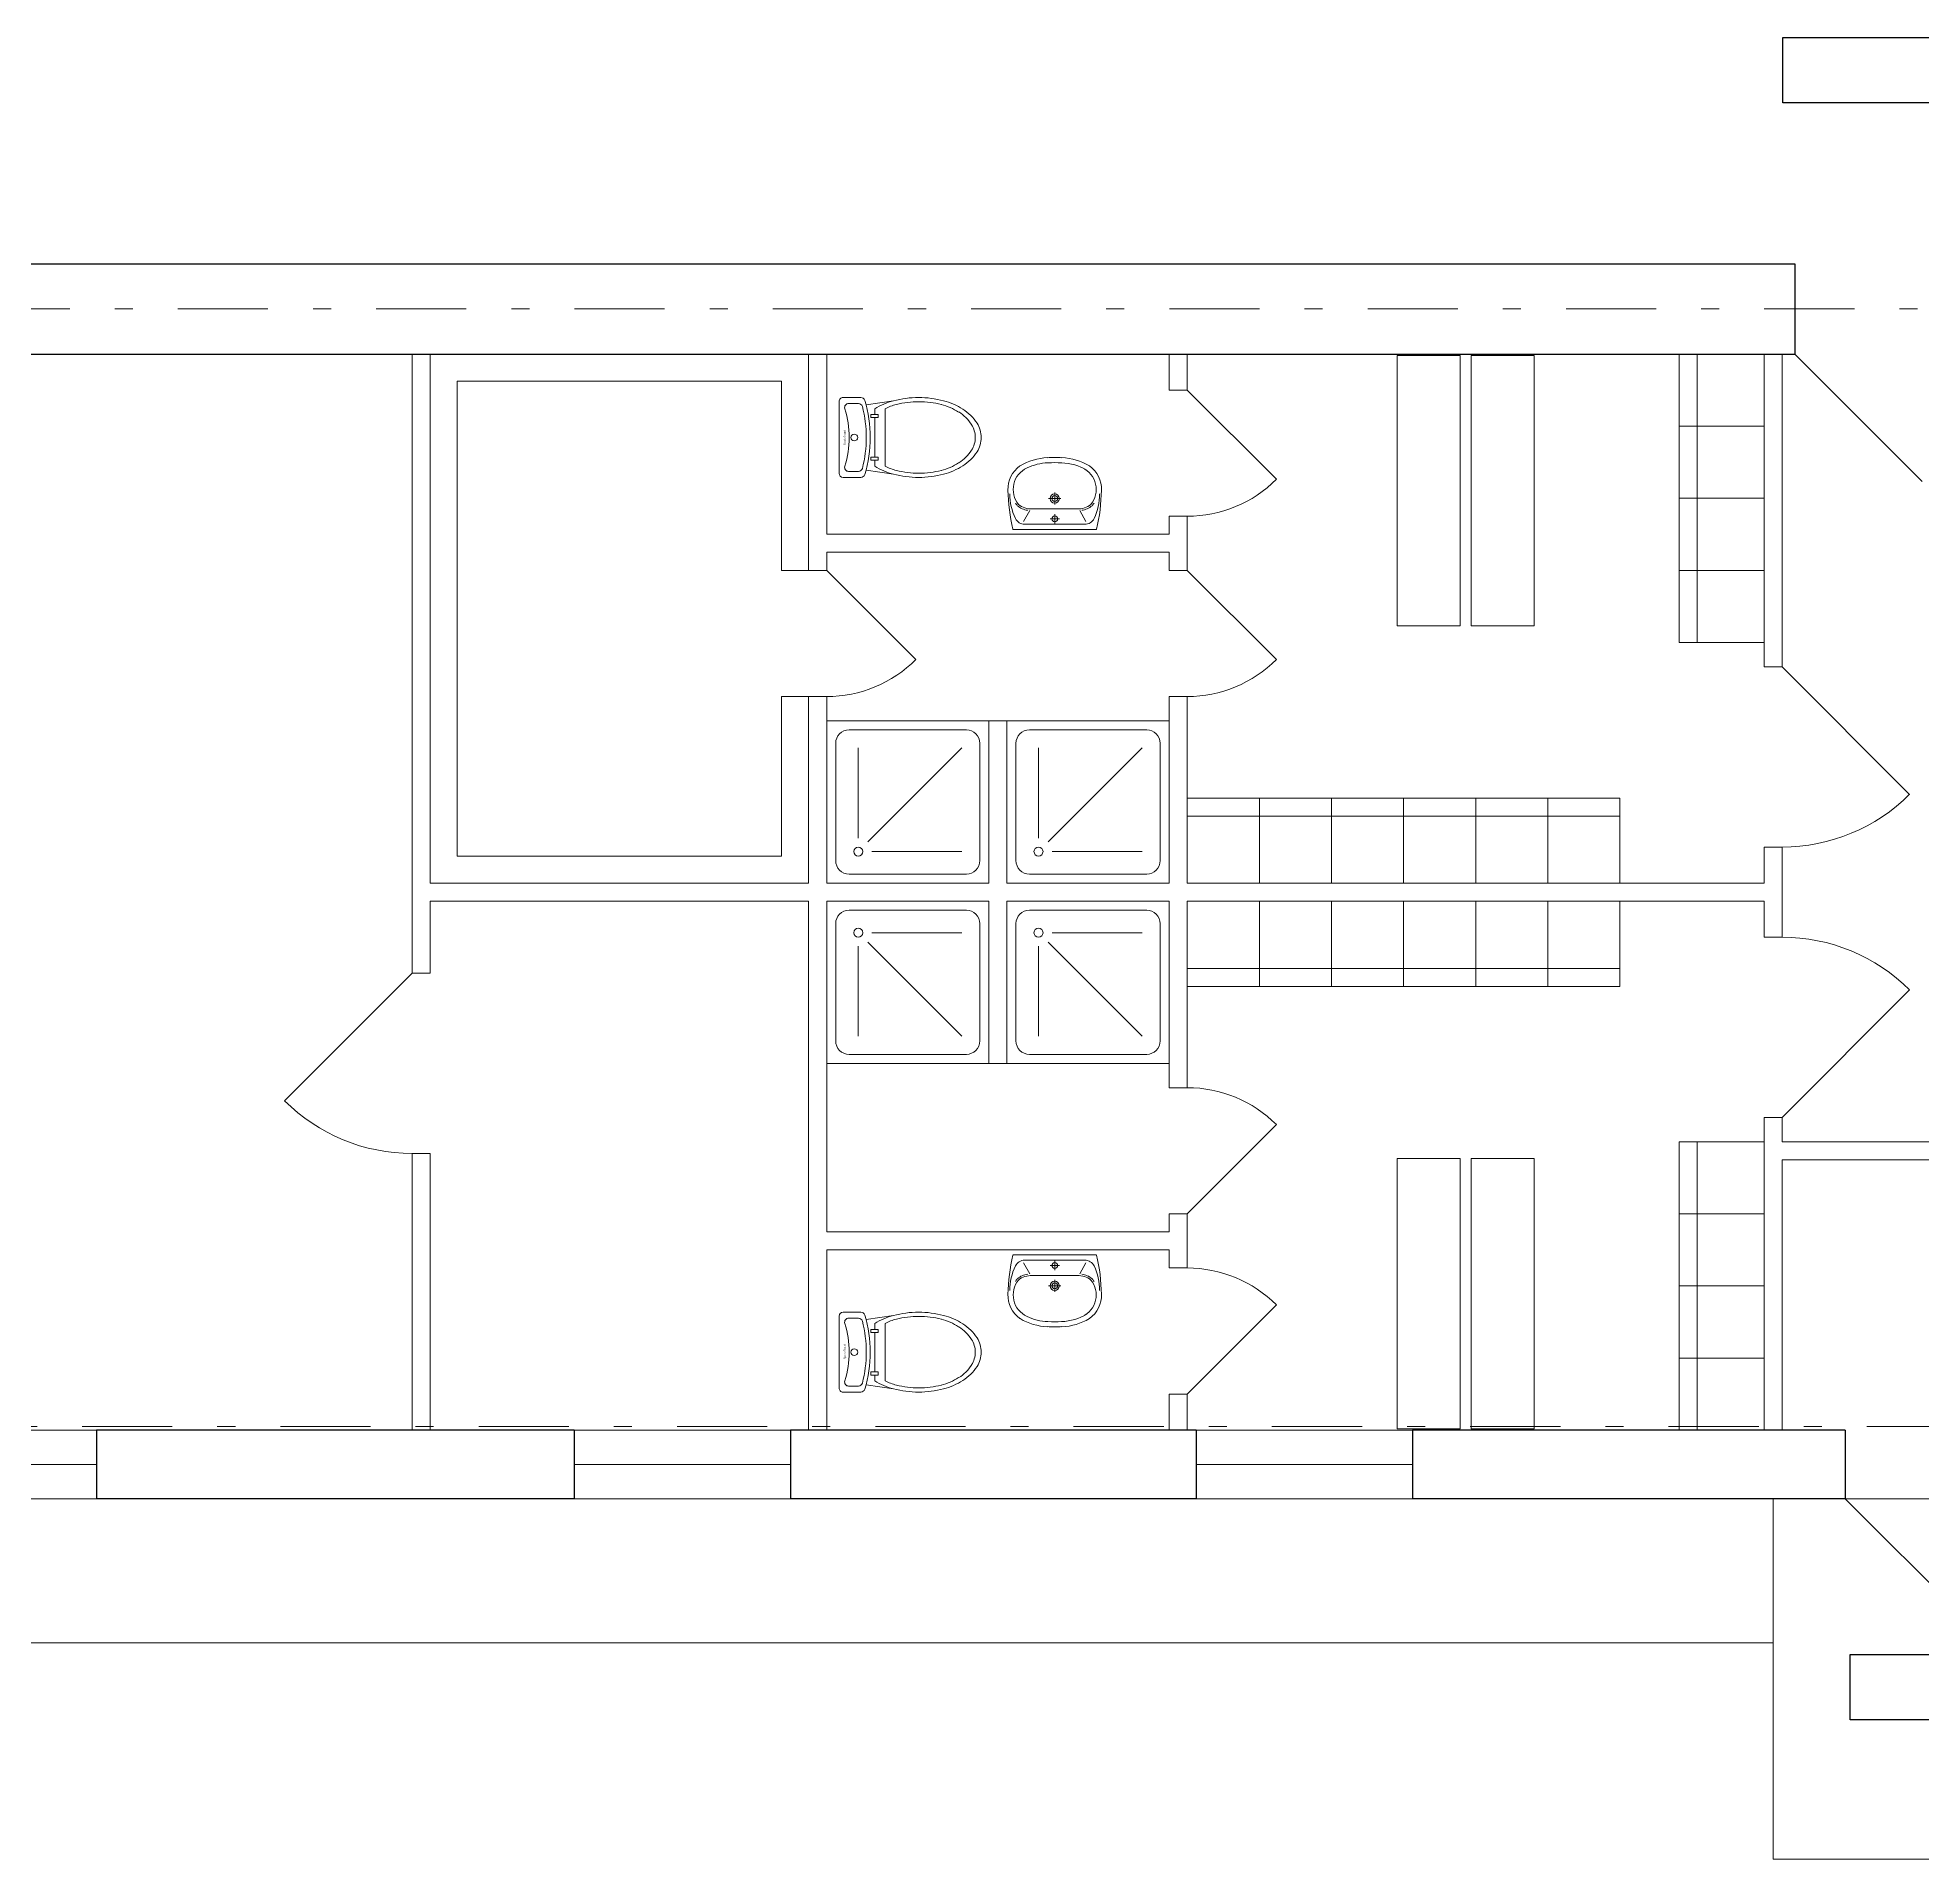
# Model space of a CAD drawing. Header units: metres. Extents: x 2 to 61, y 1.8 to 27.9.
# Drawn here: x 18.28 to 28.73, y 3.72 to 13.82 of the extents above; entities that cross this region are included whole.
import ezdxf

# ---------------------------------------------------------------- set-up
doc = ezdxf.new("R2010")
doc.units = ezdxf.units.M
doc.header["$MEASUREMENT"] = 0
doc.linetypes.add('( Dashdot )', pattern=[1.001, 0.5, -0.25, 0.001, -0.25])
doc.styles.get("Standard").update_dxf_attribs({"font": 'CS_Gost2304.shx'})

# ---------------------------------------------------------------- blocks, each defined once
blk = doc.blocks.new('DUSH4_1')
at = {"color": 252, "linetype": 'Continuous', "lineweight": 13}
for p, q in [((90, 90), (0, 90)), ((0, 90), (0, 0)), ((12.5, 85), (77.5, 85)), ((90, 0), (90, 90)), ((5, 12.5), (5, 77.5)), ((17.5, 25), (17.5, 75)), ((22.8, 22.8), (75, 75)), ((85, 12.5), (85, 77.5)), ((25, 17.5), (75, 17.5)), ((0, 0), (90, 0)), ((12.5, 5), (77.5, 5))]:
    blk.add_line(p, q, dxfattribs=at)
for centre, radius, start, end in [((12.5, 77.5), 7.5, 90, 180), ((77.5, 77.5), 7.5, 0, 90), ((12.5, 12.5), 7.5, 180, 270), ((17.5, 17.5), 2.5, 0, 360), ((77.5, 12.5), 7.5, 270, 0)]:
    blk.add_arc(centre, radius, start, end, dxfattribs=at)
blk = doc.blocks.new('ун3_2')
at = {"color": 252, "linetype": 'Continuous', "lineweight": 13}
for p, q in [((-0.239, 0.354), (-0.212, 0.175)), ((0.187, 0.299), (-0.187, 0.299)), ((0.239, 0.354), (0.212, 0.175)), ((-0.26, 0.026), (-0.26, 0.142)), ((-0.221, 0.062), (-0.221, 0.126)), ((-0.148, 0.232), (-0.187, 0.232)), ((0.129, 0.232), (-0.128, 0.232)), ((0.187, 0.232), (0.149, 0.232)), ((0.221, 0.126), (0.221, 0.062)), ((0.26, 0.142), (0.26, 0.026)), ((0.234, 0), (-0.234, 0))]:
    blk.add_line(p, q, dxfattribs=at)
at = {"color": 252, "linetype": 'Continuous', "lineweight": 13, "extrusion": (0, 0, -1), "flags": 128}
for points in [[(0.128, 0.255), (0.128, 0.206), (0.148, 0.206), (0.148, 0.255), (0.128, 0.255)], [(-0.129, 0.255), (-0.129, 0.206), (-0.149, 0.206), (-0.149, 0.255), (-0.129, 0.255)]]:
    blk.add_lwpolyline(points, close=True, dxfattribs=at)
at = {"color": 252, "linetype": 'Continuous', "lineweight": 13, "extrusion": (0, 0, -1)}
blk.add_circle((0, 0.099), 0.0222, dxfattribs=at)
at = {"color": 252, "linetype": 'Continuous', "lineweight": 13}
for centre, radius, start, end in [((0.074, 0.641), 0.306, 123.0235, 147.4922), ((0.067, 0.631), 0.275, 123.0235, 147.4922), ((0, 0.755), 0.17, 90, 123.0235), ((0, 0.733), 0.153, 90, 123.0235), ((0, 0.755), 0.17, 56.9765, 90), ((0, 0.733), 0.153, 56.9765, 90), ((-0.066, 0.631), 0.275, 32.5078, 56.9765), ((-0.074, 0.641), 0.306, 32.5078, 56.9765), ((0.192, 0.566), 0.446, 147.4922, 165.2133), ((0.172, 0.563), 0.4, 147.4922, 165.2133), ((-0.172, 0.563), 0.4, 14.7867, 32.5078), ((-0.192, 0.566), 0.446, 14.7867, 32.5078), ((0.379, 0.517), 0.639, 165.2133, 180), ((0.34, 0.519), 0.573, 165.2133, 180), ((-0.34, 0.519), 0.573, 0, 14.7867), ((-0.379, 0.517), 0.639, 0, 14.7867), ((0.379, 0.517), 0.639, 180, 194.7867), ((0.34, 0.519), 0.573, 180, 194.7867), ((-0.34, 0.519), 0.573, 345.2133, 0), ((-0.379, 0.517), 0.639, 345.2133, 0), ((0.172, 0.475), 0.4, 194.7867, 206.0947), ((-0.172, 0.475), 0.4, 333.9053, 345.2133), ((0.192, 0.467), 0.446, 194.7867, 211.8511), ((-0.192, 0.467), 0.446, 328.1489, 345.2133), ((-0.234, 0.142), 0.026, 106.9888, 180), ((0, -0.624), 0.827, 73.0112, 106.9888), ((-0.195, 0.126), 0.026, 104.5756, 180), ((0, -0.624), 0.801, 75.4244, 104.5756), ((0.195, 0.126), 0.026, 0, 75.4244), ((0.234, 0.142), 0.026, 0, 73.0112), ((-0.234, 0.026), 0.026, 180, 270), ((-0.195, 0.062), 0.026, 180, 287.342), ((0, -0.562), 0.628, 72.658, 107.342), ((0.195, 0.062), 0.026, 252.658, 0), ((0.234, 0.026), 0.026, 270, 0)]:
    blk.add_arc(centre, radius, start, end, dxfattribs=at)
at = {"color": 252, "linetype": 'Continuous', "lineweight": 13, "extrusion": (0, 0, -1), "insert": (0.046, 0.047), "char_height": 0.013, "width": 61.84848, "attachment_point": 9, "text_direction": (1, 0, 0)}
blk.add_mtext('\\Ftxt;Spais Shattl', dxfattribs=at)
blk = doc.blocks.new('ун3_3')
at = {"color": 252, "linetype": 'Continuous', "lineweight": 13}
for p, q in [((-0.239, 0.354), (-0.212, 0.175)), ((0.187, 0.299), (-0.187, 0.299)), ((0.239, 0.354), (0.212, 0.175)), ((-0.26, 0.026), (-0.26, 0.142)), ((-0.221, 0.062), (-0.221, 0.126)), ((-0.148, 0.232), (-0.187, 0.232)), ((0.129, 0.232), (-0.128, 0.232)), ((0.187, 0.232), (0.149, 0.232)), ((0.221, 0.126), (0.221, 0.062)), ((0.26, 0.142), (0.26, 0.026)), ((0.234, 0), (-0.234, 0))]:
    blk.add_line(p, q, dxfattribs=at)
at = {"color": 252, "linetype": 'Continuous', "lineweight": 13, "flags": 128}
for points in [[(-0.128, 0.255), (-0.128, 0.206), (-0.148, 0.206), (-0.148, 0.255), (-0.128, 0.255)], [(0.129, 0.255), (0.129, 0.206), (0.149, 0.206), (0.149, 0.255), (0.129, 0.255)]]:
    blk.add_lwpolyline(points, close=True, dxfattribs=at)
at = {"color": 252, "linetype": 'Continuous', "lineweight": 13}
blk.add_circle((0, 0.099), 0.0222, dxfattribs=at)
for centre, radius, start, end in [((0.074, 0.641), 0.306, 123.0235, 147.4922), ((0.067, 0.631), 0.275, 123.0235, 147.4922), ((0, 0.755), 0.17, 90, 123.0235), ((0, 0.733), 0.153, 90, 123.0235), ((0, 0.755), 0.17, 56.9765, 90), ((0, 0.733), 0.153, 56.9765, 90), ((-0.066, 0.631), 0.275, 32.5078, 56.9765), ((-0.074, 0.641), 0.306, 32.5078, 56.9765), ((0.192, 0.566), 0.446, 147.4922, 165.2133), ((0.172, 0.563), 0.4, 147.4922, 165.2133), ((-0.172, 0.563), 0.4, 14.7867, 32.5078), ((-0.192, 0.566), 0.446, 14.7867, 32.5078), ((0.379, 0.517), 0.639, 165.2133, 180), ((0.34, 0.519), 0.573, 165.2133, 180), ((-0.34, 0.519), 0.573, 0, 14.7867), ((-0.379, 0.517), 0.639, 0, 14.7867), ((0.379, 0.517), 0.639, 180, 194.7867), ((0.34, 0.519), 0.573, 180, 194.7867), ((-0.34, 0.519), 0.573, 345.2133, 0), ((-0.379, 0.517), 0.639, 345.2133, 0), ((0.172, 0.475), 0.4, 194.7867, 206.0947), ((-0.172, 0.475), 0.4, 333.9053, 345.2133), ((0.192, 0.467), 0.446, 194.7867, 211.8511), ((-0.192, 0.467), 0.446, 328.1489, 345.2133), ((-0.234, 0.142), 0.026, 106.9888, 180), ((0, -0.624), 0.827, 73.0112, 106.9888), ((-0.195, 0.126), 0.026, 104.5756, 180), ((0, -0.624), 0.801, 75.4244, 104.5756), ((0.195, 0.126), 0.026, 0, 75.4244), ((0.234, 0.142), 0.026, 0, 73.0112), ((-0.234, 0.026), 0.026, 180, 270), ((-0.195, 0.062), 0.026, 180, 287.342), ((0, -0.562), 0.628, 72.658, 107.342), ((0.195, 0.062), 0.026, 252.658, 0), ((0.234, 0.026), 0.026, 270, 0)]:
    blk.add_arc(centre, radius, start, end, dxfattribs=at)
at = {"color": 252, "linetype": 'Continuous', "lineweight": 13, "insert": (0.046, 0.047), "char_height": 0.013, "width": 61.84848, "attachment_point": 7, "rotation": 180}
blk.add_mtext('\\Ftxt;Spais Shattl', dxfattribs=at)
blk = doc.blocks.new('ум9')
at = {"color": 252, "linetype": 'Continuous', "lineweight": 13}
for p, q in [((0.317, 0), (-0.317, 0)), ((-0.237, -0.059), (-0.19, -0.143)), ((0.228, -0.039), (-0.228, -0.039)), ((0.035, -0.08), (-0.035, -0.08)), ((0, -0.115), (0, -0.045)), ((0.237, -0.059), (0.19, -0.143)), ((0.185, -0.156), (-0.171, -0.156)), ((0.046, -0.234), (-0.046, -0.234)), ((0, -0.189), (0, -0.28))]:
    blk.add_line(p, q, dxfattribs=at)
at = {"color": 252, "linetype": 'Continuous', "lineweight": 13, "extrusion": (0, 0, -1)}
for centre, radius in [((0, -0.08), 0.0221), ((0, -0.234), 0.0351), ((0, -0.234), 0.0221)]:
    blk.add_circle(centre, radius, dxfattribs=at)
at = {"color": 252, "linetype": 'Continuous', "lineweight": 13}
for centre, radius, start, end in [((1.163, -0.334), 1.518, 167.3206, 178.6525), ((0.089, -0.267), 0.429, 154.5977, 180.3349), ((-0.317, -0.001), 0.00065, 90, 167.3206), ((-0.228, -0.117), 0.078, 90, 154.5977), ((0.228, -0.117), 0.078, 25.4023, 90), ((-0.089, -0.267), 0.429, 359.6651, 25.4023), ((0.317, -0.001), 0.00065, 12.6794, 90), ((-1.163, -0.334), 1.518, 1.3475, 12.6794), ((-0.135, -0.303), 0.18, 141.0504, 245.2718), ((-0.135, -0.303), 0.193, 141.0504, 147.7493), ((-0.181, -0.302), 0.159, 98.7111, 129.9424), ((-0.181, -0.302), 0.146, 86.1548, 129.9424), ((0.181, -0.302), 0.146, 50.0576, 93.8452), ((0.181, -0.302), 0.159, 50.0576, 81.2889), ((0.135, -0.303), 0.18, 294.7282, 38.9496), ((0.135, -0.303), 0.193, 32.2507, 38.9496), ((-0.135, -0.304), 0.22, 178.312, 234.1043), ((-0.355, -0.298), 0.00065, 358.312, 358.6525), ((0.135, -0.304), 0.22, 305.8957, 1.688), ((0.355, -0.298), 0.00065, 181.3475, 181.688), ((-0.035, -0.093), 0.452, 239.6448, 267.5368), ((-0.035, -0.093), 0.413, 244.8898, 267.5368), ((0, 0.104), 0.65, 265.1692, 274.8308), ((0, 0.104), 0.611, 265.1692, 274.8308), ((0.035, -0.093), 0.413, 272.4632, 300.3552), ((0.035, -0.093), 0.452, 272.4632, 300.3552)]:
    blk.add_arc(centre, radius, start, end, dxfattribs=at)
blk = doc.blocks.new('A$C5C8F095F')
at = {"color": 0, "linetype": 'ByBlock', "lineweight": -2, "ltscale": 0.5}
for p, q in [((0, 4.73), (0, 0)), ((0, 4.73), (4, 4.73)), ((4, 0), (4, 4.73)), ((4, 1), (0, 1)), ((4, 0), (0, 0))]:
    blk.add_line(p, q, dxfattribs=at)

msp = doc.modelspace()

# ---------------------------------------------------------------- linework, layer by layer
at = {"lineweight": 30}
for p, q in [((11.704, 12.568), (28.024, 12.568)), ((28.024, 12.568), (28.024, 12.068)), ((11.704, 12.068), (28.024, 12.068)), ((18.604, 6.098), (18.604, 5.718)), ((21.254, 6.098), (18.604, 6.098)), ((21.254, 6.098), (21.254, 5.718)), ((22.454, 6.098), (22.454, 5.718)), ((24.704, 6.098), (22.454, 6.098)), ((24.704, 6.098), (24.704, 5.718)), ((25.904, 6.098), (25.904, 5.718)), ((28.304, 6.098), (25.904, 6.098)), ((28.304, 6.098), (28.304, 5.718)), ((21.254, 5.718), (18.604, 5.718)), ((24.704, 5.718), (22.454, 5.718)), ((28.304, 5.718), (25.904, 5.718))]:
    msp.add_line(p, q, dxfattribs=at)
at = {"color": 1, "linetype": '( Dashdot )', "lineweight": 0}
for p, q in [((2.555, 12.318), (34.274, 12.318)), ((42.124, 6.118), (2.555, 6.118))]:
    msp.add_line(p, q, dxfattribs=at)
at = {"color": 7, "linetype": 'Continuous', "lineweight": 13}
for p, q in [((20.354, 12.068), (20.354, 8.633)), ((20.454, 9.133), (20.454, 12.068)), ((22.554, 10.868), (22.554, 12.068)), ((22.654, 11.068), (22.654, 12.068)), ((24.554, 11.868), (24.554, 12.068)), ((24.654, 11.868), (24.654, 12.068)), ((27.854, 10.333), (27.854, 12.068)), ((27.954, 10.333), (27.954, 12.068)), ((28.024, 12.068), (28.731, 11.36)), ((20.604, 11.918), (22.404, 11.918)), ((20.604, 9.283), (20.604, 11.918)), ((22.404, 10.868), (22.404, 11.918)), ((24.554, 11.868), (24.654, 11.868)), ((24.654, 11.868), (25.149, 11.373)), ((24.554, 11.068), (24.554, 11.168)), ((24.554, 11.168), (24.654, 11.168)), ((24.654, 10.868), (24.654, 11.168)), ((24.554, 11.068), (22.654, 11.068)), ((24.554, 10.968), (22.654, 10.968)), ((22.654, 10.868), (22.654, 10.968)), ((24.554, 10.868), (24.554, 10.968)), ((22.654, 10.868), (22.404, 10.868)), ((22.654, 10.868), (23.149, 10.373)), ((24.554, 10.868), (24.654, 10.868)), ((24.654, 10.868), (25.149, 10.373)), ((27.954, 10.333), (27.854, 10.333)), ((27.954, 10.333), (28.661, 9.625)), ((22.404, 9.283), (22.404, 10.168)), ((22.654, 10.168), (22.404, 10.168)), ((22.554, 9.133), (22.554, 10.168)), ((22.654, 9.133), (22.654, 10.168)), ((24.554, 9.133), (24.554, 10.168)), ((24.554, 10.168), (24.654, 10.168)), ((24.654, 9.133), (24.654, 10.168)), ((23.554, 9.133), (23.554, 10.033)), ((23.654, 10.033), (23.554, 10.033)), ((23.654, 9.133), (23.654, 10.033)), ((27.854, 9.133), (27.854, 9.333)), ((27.954, 9.333), (27.854, 9.333)), ((27.954, 8.833), (27.954, 9.333)), ((22.404, 9.283), (20.604, 9.283)), ((22.554, 9.133), (20.454, 9.133)), ((23.554, 9.133), (22.654, 9.133)), ((24.554, 9.133), (23.654, 9.133)), ((27.854, 9.133), (24.654, 9.133)), ((22.554, 9.033), (20.454, 9.033)), ((20.454, 9.033), (20.454, 8.633)), ((22.554, 6.098), (22.554, 9.033)), ((22.654, 7.198), (22.654, 9.033)), ((23.554, 9.033), (22.654, 9.033)), ((23.554, 9.033), (23.554, 8.133)), ((23.654, 9.033), (23.654, 8.133)), ((24.554, 9.033), (23.654, 9.033)), ((24.554, 9.033), (24.554, 7.998)), ((27.854, 9.033), (24.654, 9.033)), ((24.654, 9.033), (24.654, 7.998)), ((27.854, 8.833), (27.854, 9.033)), ((27.954, 8.833), (27.854, 8.833)), ((20.354, 8.633), (19.647, 7.925)), ((20.354, 8.633), (20.454, 8.633)), ((27.954, 7.833), (28.661, 8.54)), ((23.654, 8.133), (23.554, 8.133)), ((24.554, 7.998), (24.654, 7.998)), ((24.654, 7.298), (25.149, 7.793)), ((27.954, 7.833), (27.854, 7.833)), ((27.854, 7.833), (27.854, 6.098)), ((27.954, 7.833), (27.954, 7.698)), ((20.354, 7.633), (20.454, 7.633)), ((20.354, 7.633), (20.354, 6.098)), ((20.454, 7.633), (20.454, 6.098)), ((28.854, 7.698), (27.954, 7.698)), ((27.954, 7.598), (27.954, 6.098)), ((28.854, 7.598), (27.954, 7.598)), ((24.554, 7.298), (24.654, 7.298)), ((24.554, 7.298), (24.554, 7.198)), ((24.654, 7.298), (24.654, 6.998)), ((24.554, 7.198), (22.654, 7.198)), ((22.654, 6.098), (22.654, 7.098)), ((24.554, 7.098), (22.654, 7.098)), ((24.554, 7.098), (24.554, 6.998)), ((24.554, 6.998), (24.654, 6.998)), ((24.654, 6.298), (25.149, 6.793)), ((24.554, 6.298), (24.654, 6.298)), ((24.554, 6.298), (24.554, 6.098)), ((24.654, 6.298), (24.654, 6.098)), ((28.304, 5.718), (28.941, 5.081))]:
    msp.add_line(p, q, dxfattribs=at)
at = {"lineweight": 0}
for p, q in [((17.404, 5.908), (18.604, 5.908)), ((21.254, 5.908), (22.454, 5.908)), ((24.704, 5.908), (25.904, 5.908))]:
    msp.add_line(p, q, dxfattribs=at)
at = {"color": 7, "linetype": 'Continuous', "lineweight": 0}
msp.add_line((27.904, 4.918), (5.224, 4.918), dxfattribs=at)
for points in [[(27.958, 13.823), (29.072, 13.823), (29.072, 13.462), (27.958, 13.462)], [(28.331, 4.853), (29.445, 4.853), (29.445, 4.492), (28.331, 4.492)]]:
    msp.add_lwpolyline(points, close=True)
at = {"color": 7, "linetype": 'Continuous', "lineweight": 0, "flags": 128}
msp.add_lwpolyline([(22.404, 10.958), (22.404, 10.868), (22.554, 10.868), (22.554, 12.068), (20.454, 12.068), (20.454, 9.133), (22.554, 9.133), (22.554, 10.168), (22.404, 10.168), (22.404, 9.283), (20.964, 9.283), (20.604, 9.283), (20.604, 11.318), (20.604, 11.918), (22.404, 11.918), (22.404, 11.318), (22.404, 10.958)], close=True, dxfattribs=at)
at = {"color": 252, "linetype": 'Continuous', "lineweight": 13, "flags": 128}
for points in [[(26.168, 10.56), (26.168, 12.06), (25.818, 12.06), (25.818, 10.56), (26.168, 10.56)], [(26.579, 10.56), (26.579, 12.06), (26.229, 12.06), (26.229, 10.56), (26.579, 10.56)], [(26.168, 7.605), (26.168, 6.105), (25.818, 6.105), (25.818, 7.605), (26.168, 7.605)], [(26.579, 7.605), (26.579, 6.105), (26.229, 6.105), (26.229, 7.605), (26.579, 7.605)]]:
    msp.add_lwpolyline(points, close=True, dxfattribs=at)
at = {"lineweight": 0, "flags": 128}
for points in [[(17.404, 6.098), (18.604, 6.098), (18.604, 5.718), (17.404, 5.718), (17.404, 6.098)], [(21.254, 6.098), (22.454, 6.098), (22.454, 5.718), (21.254, 5.718), (21.254, 6.098)], [(24.704, 6.098), (25.904, 6.098), (25.904, 5.718), (24.704, 5.718), (24.704, 6.098)]]:
    msp.add_lwpolyline(points, close=True, dxfattribs=at)
at = {"color": 7, "linetype": 'Continuous', "lineweight": 0, "flags": 128}
msp.add_lwpolyline([(31.404, 3.718), (27.904, 3.718), (27.904, 5.718), (27.904, 5.718), (29.904, 5.718), (29.904, 3.718)], dxfattribs=at)
at = {"color": 7, "linetype": 'Continuous', "lineweight": 0}
for centre, radius, start, end in [((24.654, 11.868), 0.7, 270, 315), ((27.954, 10.333), 1, 270, 315), ((24.654, 7.298), 0.7, 45, 90)]:
    msp.add_arc(centre, radius, start, end, dxfattribs=at)
at = {"color": 7, "linetype": 'Continuous', "lineweight": 0, "extrusion": (0, 0, -1)}
for centre, radius, start, end in [((-22.654, 10.868), 0.7, 225, 270), ((-24.654, 10.868), 0.7, 225, 270), ((-27.954, 7.833), 1, 90, 135), ((-20.354, 8.633), 1, 270, 315), ((-24.654, 6.298), 0.7, 90, 135)]:
    msp.add_arc(centre, radius, start, end, dxfattribs=at)

# ---------------------------------------------------------------- block references
at = {"color": 252, "linetype": 'Continuous', "lineweight": 13}
for name, p, xscale, yscale, zscale, rotation in [('A$C5C8F095F', (27.382, 11.668, 1.5), 0.1000000000931323, -0.099999999976717, 0.1000000000349246, 90.00000000000006), ('A$C5C8F095F', (27.382, 11.268, 1.5), 0.1000000000931323, -0.099999999976717, 0.1000000000349246, 90.00000000000006), ('A$C5C8F095F', (27.382, 10.868, 1.5), 0.1000000000931323, -0.099999999976717, 0.1000000000349246, 90.00000000000006), ('A$C5C8F095F', (27.382, 10.468, 1.5), 0.1000000000931323, -0.099999999976717, 0.1000000000349246, 90.00000000000006), ('A$C5C8F095F', (27.382, 7.698, 1.5), 0.1000000000931323, 0.099999999976717, 0.1000000000349246, 270), ('A$C5C8F095F', (27.382, 7.298, 1.5), 0.1000000000931323, 0.099999999976717, 0.1000000000349246, 270), ('A$C5C8F095F', (27.382, 6.898, 1.5), 0.1000000000931323, 0.099999999976717, 0.1000000000349246, 270), ('ун3_3', (22.723, 6.531), 0.8524245347443745, 0.8524245347443745, 0.8524245347443745, 270.0000000000001), ('A$C5C8F095F', (27.382, 6.498, 1.5), 0.1000000000931323, 0.099999999976717, 0.1000000000349246, 270)]:
    msp.add_blockref(name, p, dxfattribs=dict(at, xscale=xscale, yscale=yscale, zscale=zscale, rotation=rotation))
at = {"color": 252, "linetype": 'Continuous', "lineweight": 13, "extrusion": (0, 0, -1)}
for name, p, xscale, yscale, zscale, rotation in [('ун3_2', (-22.723, 11.605), 0.8524245347443745, 0.8524245347443745, 0.8524245347443745, 90.00000000000006), ('ум9', (-23.919, 11.095), 0.73107768251289, 0.73107768251289, 0.73107768251289, 180), ('DUSH4_1', (-22.654, 9.033), 0.01, 0.01, 0.01, 180), ('DUSH4_1', (-23.654, 9.033), 0.01, 0.01, 0.01, 180)]:
    msp.add_blockref(name, p, dxfattribs=dict(at, xscale=xscale, yscale=yscale, zscale=zscale, rotation=rotation))
at = {"color": 252, "linetype": 'Continuous', "lineweight": 13}
for name, p, xscale, yscale, zscale in [('DUSH4_1', (22.654, 9.133), 0.01, 0.01, 0.01), ('DUSH4_1', (23.654, 9.133), 0.01, 0.01, 0.01), ('A$C5C8F095F', (24.654, 9.605, 1.5), 0.1000000000931323, -0.099999999976717, 0.1000000000349246), ('A$C5C8F095F', (25.054, 9.605, 1.5), 0.1000000000931323, -0.099999999976717, 0.1000000000349246), ('A$C5C8F095F', (25.454, 9.605, 1.5), 0.1000000000931323, -0.099999999976717, 0.1000000000349246), ('A$C5C8F095F', (25.854, 9.605, 1.5), 0.1000000000931323, -0.099999999976717, 0.1000000000349246), ('A$C5C8F095F', (26.254, 9.605, 1.5), 0.1000000000931323, -0.099999999976717, 0.1000000000349246), ('A$C5C8F095F', (26.654, 9.605, 1.5), 0.1000000000931323, -0.099999999976717, 0.1000000000349246), ('A$C5C8F095F', (24.654, 8.56, 1.5), 0.1000000000931323, 0.099999999976717, 0.1000000000349246), ('A$C5C8F095F', (25.054, 8.56, 1.5), 0.1000000000931323, 0.099999999976717, 0.1000000000349246), ('A$C5C8F095F', (25.454, 8.56, 1.5), 0.1000000000931323, 0.099999999976717, 0.1000000000349246), ('A$C5C8F095F', (25.854, 8.56, 1.5), 0.1000000000931323, 0.099999999976717, 0.1000000000349246), ('A$C5C8F095F', (26.254, 8.56, 1.5), 0.1000000000931323, 0.099999999976717, 0.1000000000349246), ('A$C5C8F095F', (26.654, 8.56, 1.5), 0.1000000000931323, 0.099999999976717, 0.1000000000349246), ('ум9', (23.919, 7.07), 0.73107768251289, 0.73107768251289, 0.73107768251289)]:
    msp.add_blockref(name, p, dxfattribs=dict(at, xscale=xscale, yscale=yscale, zscale=zscale))

doc.saveas('drawing.dxf')
